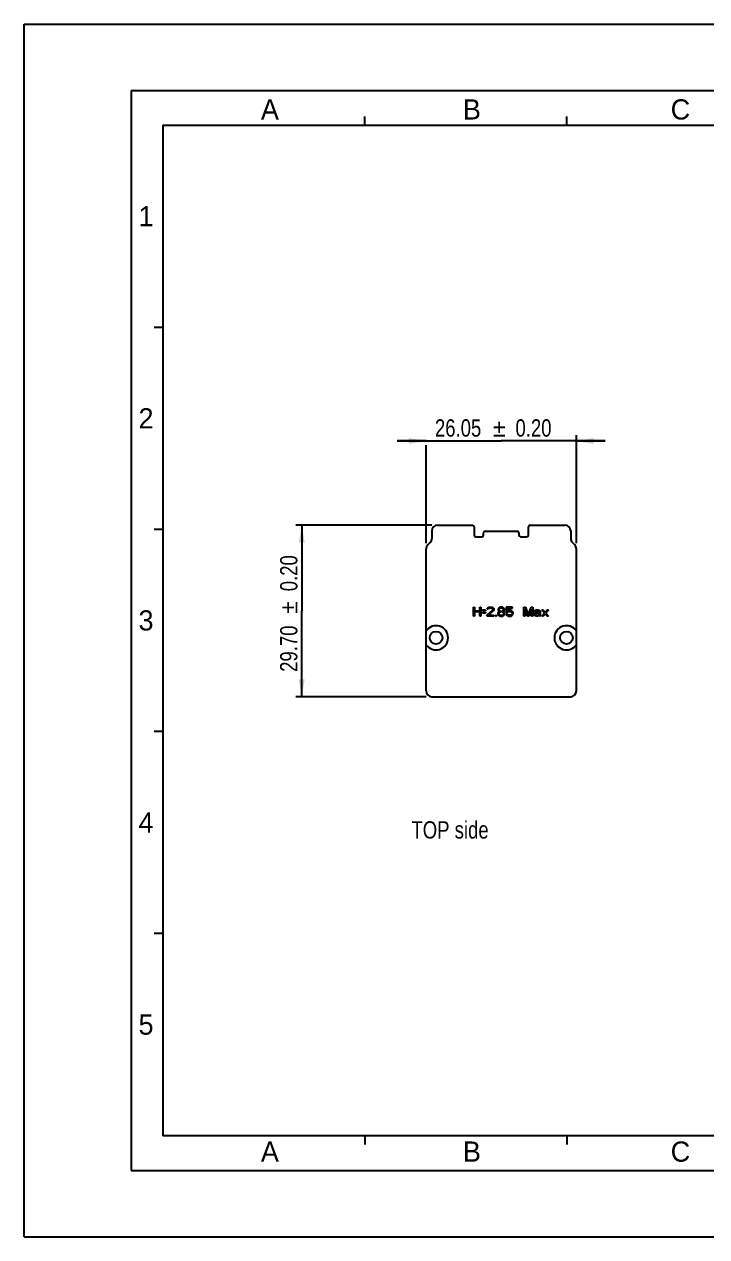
# Model space of a CAD drawing. Header units: millimetres. Extents: x 0 to 297, y 0 to 210.
# Drawn here: x 0 to 118.3, y 0 to 210 of the extents above; entities that cross this region are included whole.
import ezdxf
from ezdxf.enums import TextEntityAlignment as Align

# ---------------------------------------------------------------- set-up
doc = ezdxf.new("R2010")
doc.units = ezdxf.units.MM
doc.header["$LTSCALE"] = 16.335
doc.layers.get('0').update_dxf_attribs({"linetype": 'CONTINUOUS'})
doc.layers.add('5_CURVES', color=7, linetype='CONTINUOUS')
doc.styles.get("Standard").update_dxf_attribs({"font": 'txt', "width": 0.8})
doc.styles.add('TEXTSTYLE_2', font='txt')
doc.styles.add('TEXTSTYLE_3', font='symbol_asme.ttf')
doc.dimstyles.new('DIMSTYLE_1', dxfattribs={"dimtxt": 3, "dimasz": 3, "dimexe": 1, "dimexo": 1, "dimgap": 0.75, "dimtad": 1, "dimzin": 0, "dimdsep": 46, "dimtxsty": 'STANDARD', "dimblk": '_FILLED', "dimblk1": '_FILLED', "dimblk2": '_FILLED', "dimcen": 0.09, "dimazin": 0, "dimtol": 1, "dimtp": 0.2, "dimtm": 0.2, "dimtfac": 1, "dimtofl": 0, "dimtmove": 0, "dimatfit": 3, "dimldrblk": '_FILLED', "dimfxl": 1, "dimtolj": 1, "dimtzin": 0, "dimarcsym": 0})

# ---------------------------------------------------------------- blocks, each defined once
blk = doc.blocks.new('_FILLED')
at = {"color": 0, "linetype": 'BYBLOCK'}
blk.add_solid([(0, 0), (-1, 0.167), (-1, -0.167)], dxfattribs=at)
blk = doc.blocks.new('*D0')
at = {"color": 2, "linetype": 'CONTINUOUS'}
for p, q in [((95.67, 120.12), (95.67, 138.83)), ((69.62, 137.83), (64.62, 137.83)), ((64.62, 137.83), (82.65, 137.83)), ((69.62, 120.12), (69.62, 137.08)), ((100.67, 137.83), (82.65, 137.83)), ((95.67, 137.83), (100.67, 137.83))]:
    blk.add_line(p, q, dxfattribs=at)
at = {"color": 2, "linetype": 'CONTINUOUS', "xscale": 3, "yscale": 3, "zscale": 3}
blk.add_blockref('_FILLED', (69.62, 137.83), dxfattribs=at)
at = {"color": 2, "linetype": 'CONTINUOUS', "xscale": 3, "yscale": 3, "zscale": 3, "rotation": 180}
blk.add_blockref('_FILLED', (95.67, 137.83), dxfattribs=at)
at = {"color": 2, "linetype": 'CONTINUOUS', "width": 0.8}
for s, p in [('26.05', (75.17, 138.58)), ('0.20', (88.23, 138.58))]:
    blk.add_text(s, height=3, dxfattribs=at).set_placement(p, align=Align.CENTER)
at = {"color": 2, "linetype": 'CONTINUOUS', "style": 'TEXTSTYLE_3'}
blk.add_text('±', height=3, dxfattribs=at).set_placement((82.3, 138.58), align=Align.CENTER)
blk = doc.blocks.new('*D1')
at = {"color": 2, "linetype": 'CONTINUOUS'}
for p, q in [((70.62, 123.24), (47.08, 123.24)), ((48.08, 123.24), (48.08, 108.39)), ((48.08, 93.54), (48.08, 108.39)), ((69.62, 93.54), (47.08, 93.54))]:
    blk.add_line(p, q, dxfattribs=at)
at = {"color": 2, "linetype": 'CONTINUOUS', "xscale": 3, "yscale": 3, "zscale": 3}
for p, rotation in [((48.08, 123.24), 90), ((48.08, 93.54), 270)]:
    blk.add_blockref('_FILLED', p, dxfattribs=dict(at, rotation=rotation))
at = {"color": 2, "linetype": 'CONTINUOUS', "width": 0.8}
for s, p in [('0.20', (47.33, 114.92)), ('29.70', (47.33, 101.85))]:
    blk.add_text(s, height=3, rotation=90, dxfattribs=at).set_placement(p, align=Align.CENTER)
at = {"color": 2, "linetype": 'CONTINUOUS', "style": 'TEXTSTYLE_3'}
blk.add_text('±', height=3, rotation=90, dxfattribs=at).set_placement((47.33, 108.98), align=Align.CENTER)

msp = doc.modelspace()

# ---------------------------------------------------------------- linework, layer by layer
at = {"color": 7, "linetype": 'CONTINUOUS'}
for p, q in [((0, 0), (0, 210)), ((0, 210), (297, 210)), ((70.62, 122.236), (70.62, 120.951)), ((71.62, 123.236), (77.646, 123.236)), ((77.946, 122.936), (77.946, 121.536)), ((79.596, 121.536), (79.596, 121.896)), ((79.896, 122.196), (85.396, 122.196)), ((85.696, 121.896), (85.696, 121.536)), ((87.346, 121.536), (87.346, 122.936)), ((87.646, 123.236), (93.672, 123.236)), ((94.672, 122.236), (94.672, 120.951)), ((70.327, 120.244), (69.913, 119.829)), ((78.246, 121.236), (79.296, 121.236)), ((85.996, 121.236), (87.046, 121.236)), ((95.38, 119.829), (94.965, 120.244)), ((69.62, 94.536), (69.62, 119.122)), ((95.672, 94.536), (95.672, 119.122)), ((70.62, 93.536), (94.672, 93.536)), ((0, 0), (297, 0))]:
    msp.add_line(p, q, dxfattribs=at)
at = {"color": 4, "linetype": 'CONTINUOUS'}
for p, q in [((18.5, 198.5), (18.5, 11.5)), ((18.5, 198.5), (278.5, 198.5)), ((59, 192.5), (59, 194)), ((94, 192.5), (94, 194)), ((24, 192.5), (24, 17.5)), ((24, 192.5), (273, 192.5)), ((24, 157.5), (22.5, 157.5)), ((24, 122.5), (22.5, 122.5)), ((24, 87.5), (22.5, 87.5)), ((24, 52.5), (22.5, 52.5)), ((273, 17.5), (24, 17.5)), ((59, 17.5), (59, 16)), ((94, 17.5), (94, 16)), ((18.5, 11.5), (278.5, 11.5))]:
    msp.add_line(p, q, dxfattribs=at)
at = {"color": 7, "linetype": 'CONTINUOUS'}
for centre in [(71.346, 103.736), (93.946, 103.736)]:
    msp.add_circle(centre, 1.1, dxfattribs=at)
for centre, radius, start, end in [((71.62, 122.236), 1, 90, 180), ((77.646, 122.936), 0.3, 0, 90), ((79.896, 121.896), 0.3, 90, 180), ((85.396, 121.896), 0.3, 0, 90), ((87.646, 122.936), 0.3, 90, 180), ((93.672, 122.236), 1, 0, 90), ((70.62, 119.122), 1, 135, 180), ((69.62, 120.951), 1, 315, 360), ((78.246, 121.536), 0.3, 180, 270), ((79.296, 121.536), 0.3, 270, 360), ((85.996, 121.536), 0.3, 180, 270), ((87.046, 121.536), 0.3, 270, 360), ((95.672, 120.951), 1, 180, 225), ((94.672, 119.122), 1, 0, 45), ((71.346, 103.736), 2.1, 214.71531, 145.28469), ((93.946, 103.736), 2.1, 34.71531, 325.28469), ((70.62, 94.536), 1, 180, 270), ((94.672, 94.536), 1, 270, 360)]:
    msp.add_arc(centre, radius, start, end, dxfattribs=at)
at = {"layer": '5_CURVES', "color": 40, "linetype": 'CONTINUOUS'}
for p, q in [((70.62, 122.236), (70.62, 120.951)), ((71.62, 123.236), (77.646, 123.236)), ((77.946, 122.936), (77.946, 121.536)), ((79.596, 121.536), (79.596, 121.896)), ((79.896, 122.196), (85.396, 122.196)), ((85.696, 121.896), (85.696, 121.536)), ((87.346, 121.536), (87.346, 122.936)), ((87.646, 123.236), (93.672, 123.236)), ((94.672, 122.236), (94.672, 120.951)), ((70.327, 120.244), (69.913, 119.829)), ((78.246, 121.236), (79.296, 121.236)), ((85.996, 121.236), (87.046, 121.236)), ((95.38, 119.829), (94.965, 120.244)), ((69.62, 104.932), (69.62, 119.122)), ((95.672, 104.932), (95.672, 119.122)), ((69.62, 94.536), (69.62, 102.541)), ((95.672, 94.536), (95.672, 102.541)), ((70.62, 93.536), (94.672, 93.536))]:
    msp.add_line(p, q, dxfattribs=at)
at = {"layer": '5_CURVES', "color": 4, "linetype": 'CONTINUOUS'}
for p, q in [((77.814, 107.477), (77.814, 109.056)), ((77.814, 109.056), (78.012, 109.056)), ((78.012, 107.477), (77.814, 107.477)), ((78.012, 109.056), (78.012, 108.418)), ((78.012, 108.418), (78.933, 108.418)), ((78.012, 108.216), (78.012, 107.477)), ((78.933, 108.216), (78.012, 108.216)), ((78.933, 108.418), (78.933, 109.056)), ((78.933, 109.056), (79.13, 109.056)), ((78.933, 107.477), (78.933, 108.216)), ((79.13, 107.477), (78.933, 107.477)), ((79.13, 109.056), (79.13, 107.477)), ((79.393, 108.418), (79.393, 108.552)), ((79.393, 108.552), (79.919, 108.552)), ((79.919, 108.418), (79.393, 108.418)), ((79.393, 108.015), (79.393, 108.149)), ((79.393, 108.149), (79.919, 108.149)), ((79.919, 108.015), (79.393, 108.015)), ((79.919, 108.552), (79.919, 108.418)), ((79.919, 108.149), (79.919, 108.015)), ((80.182, 107.645), (81.103, 108.485)), ((80.182, 107.477), (80.182, 107.645)), ((81.366, 107.477), (80.182, 107.477)), ((80.215, 108.687), (80.248, 108.821)), ((80.38, 108.687), (80.215, 108.687)), ((80.248, 108.821), (80.38, 108.955)), ((80.38, 108.955), (80.511, 109.023)), ((80.446, 108.788), (80.38, 108.687)), ((80.544, 108.855), (80.446, 108.788)), ((81.268, 108.384), (80.446, 107.645)), ((80.446, 107.645), (81.366, 107.645)), ((80.511, 109.023), (80.742, 109.056)), ((80.709, 108.888), (80.544, 108.855)), ((80.84, 108.888), (80.709, 108.888)), ((80.742, 109.056), (80.873, 109.056)), ((81.005, 108.855), (80.84, 108.888)), ((80.873, 109.056), (81.07, 109.023)), ((81.103, 108.788), (81.005, 108.855)), ((81.07, 109.023), (81.202, 108.955)), ((81.169, 108.687), (81.103, 108.788)), ((81.103, 108.485), (81.169, 108.62)), ((81.169, 108.62), (81.169, 108.687)), ((81.202, 108.955), (81.334, 108.821)), ((81.334, 108.485), (81.268, 108.384)), ((81.334, 108.821), (81.366, 108.687)), ((81.366, 108.62), (81.334, 108.485)), ((81.366, 108.687), (81.366, 108.62)), ((81.366, 107.645), (81.366, 107.477)), ((81.63, 107.477), (81.63, 107.645)), ((81.63, 107.645), (81.794, 107.645)), ((81.794, 107.477), (81.63, 107.477)), ((81.794, 107.645), (81.794, 107.477)), ((82.123, 108.149), (82.057, 107.981)), ((82.057, 107.981), (82.057, 107.881)), ((82.057, 107.881), (82.123, 107.713)), ((82.156, 108.821), (82.09, 108.653)), ((82.09, 108.653), (82.09, 108.552)), ((82.09, 108.552), (82.156, 108.418)), ((82.255, 108.25), (82.123, 108.149)), ((82.123, 107.713), (82.222, 107.612)), ((82.255, 108.922), (82.156, 108.821)), ((82.156, 108.418), (82.255, 108.317)), ((82.32, 108.116), (82.222, 107.981)), ((82.222, 107.981), (82.222, 107.881)), ((82.222, 107.881), (82.32, 107.746)), ((82.222, 107.612), (82.386, 107.511)), ((82.419, 109.023), (82.255, 108.922)), ((82.32, 108.754), (82.255, 108.653)), ((82.255, 108.653), (82.255, 108.586)), ((82.255, 108.586), (82.32, 108.485)), ((82.255, 108.317), (82.32, 108.284)), ((82.32, 108.284), (82.255, 108.25)), ((82.452, 108.855), (82.32, 108.754)), ((82.32, 108.485), (82.452, 108.384)), ((82.452, 108.183), (82.32, 108.116)), ((82.32, 107.746), (82.452, 107.679)), ((82.386, 107.511), (82.551, 107.477)), ((82.583, 109.056), (82.419, 109.023)), ((82.583, 108.888), (82.452, 108.855)), ((82.452, 108.384), (82.583, 108.351)), ((82.583, 108.216), (82.452, 108.183)), ((82.452, 107.679), (82.583, 107.645)), ((82.551, 107.477), (82.748, 107.477)), ((82.715, 109.056), (82.583, 109.056)), ((82.715, 108.888), (82.583, 108.888)), ((82.583, 108.351), (82.715, 108.351)), ((82.715, 108.216), (82.583, 108.216)), ((82.583, 107.645), (82.715, 107.645)), ((82.879, 109.023), (82.715, 109.056)), ((82.847, 108.855), (82.715, 108.888)), ((82.715, 108.351), (82.847, 108.384)), ((82.847, 108.183), (82.715, 108.216)), ((82.715, 107.645), (82.847, 107.679)), ((82.748, 107.477), (82.912, 107.511)), ((82.978, 108.754), (82.847, 108.855)), ((82.847, 108.384), (82.978, 108.485)), ((82.978, 108.116), (82.847, 108.183)), ((82.847, 107.679), (82.978, 107.746)), ((83.044, 108.922), (82.879, 109.023)), ((82.912, 107.511), (83.077, 107.612)), ((83.044, 108.653), (82.978, 108.754)), ((82.978, 108.485), (83.044, 108.586)), ((82.978, 108.284), (83.044, 108.317)), ((83.044, 108.25), (82.978, 108.284)), ((83.077, 107.981), (82.978, 108.116)), ((82.978, 107.746), (83.077, 107.881)), ((83.143, 108.821), (83.044, 108.922)), ((83.044, 108.586), (83.044, 108.653)), ((83.044, 108.317), (83.143, 108.418)), ((83.175, 108.149), (83.044, 108.25)), ((83.077, 107.881), (83.077, 107.981)), ((83.077, 107.612), (83.175, 107.713)), ((83.208, 108.653), (83.143, 108.821)), ((83.143, 108.418), (83.208, 108.552)), ((83.241, 107.981), (83.175, 108.149)), ((83.175, 107.713), (83.241, 107.881)), ((83.208, 108.552), (83.208, 108.653)), ((83.241, 107.881), (83.241, 107.981)), ((83.504, 109.056), (83.504, 108.183)), ((84.623, 109.056), (83.504, 109.056)), ((83.504, 108.183), (83.735, 108.183)), ((83.702, 107.881), (83.504, 107.881)), ((83.504, 107.881), (83.57, 107.746)), ((83.57, 107.746), (83.669, 107.612)), ((83.669, 108.351), (83.669, 108.888)), ((83.669, 108.888), (84.623, 108.888)), ((83.833, 108.452), (83.669, 108.351)), ((83.669, 107.612), (83.833, 107.511)), ((83.768, 107.746), (83.702, 107.881)), ((83.735, 108.183), (83.866, 108.284)), ((83.866, 107.679), (83.768, 107.746)), ((83.998, 108.485), (83.833, 108.452)), ((83.833, 107.511), (83.998, 107.477)), ((83.866, 108.284), (83.998, 108.317)), ((83.998, 107.645), (83.866, 107.679)), ((84.195, 108.485), (83.998, 108.485)), ((83.998, 108.317), (84.195, 108.317)), ((84.195, 107.645), (83.998, 107.645)), ((83.998, 107.477), (84.195, 107.477)), ((84.36, 108.452), (84.195, 108.485)), ((84.195, 108.317), (84.327, 108.284)), ((84.327, 107.679), (84.195, 107.645)), ((84.195, 107.477), (84.36, 107.511)), ((84.327, 108.284), (84.425, 108.216)), ((84.425, 107.746), (84.327, 107.679)), ((84.524, 108.351), (84.36, 108.452)), ((84.36, 107.511), (84.524, 107.612)), ((84.425, 108.216), (84.491, 108.116)), ((84.491, 107.847), (84.425, 107.746)), ((84.491, 108.116), (84.524, 108.015)), ((84.524, 107.948), (84.491, 107.847)), ((84.623, 108.216), (84.524, 108.351)), ((84.524, 108.015), (84.524, 107.948)), ((84.524, 107.612), (84.623, 107.746)), ((84.623, 108.888), (84.623, 109.056)), ((84.688, 108.049), (84.623, 108.216)), ((84.623, 107.746), (84.688, 107.914)), ((84.688, 107.914), (84.688, 108.049)), ((86.53, 109.056), (86.826, 109.056)), ((86.53, 107.477), (86.53, 109.056)), ((86.728, 107.477), (86.53, 107.477)), ((86.728, 108.72), (86.728, 107.477)), ((87.188, 107.477), (86.728, 108.72)), ((86.826, 109.056), (87.32, 107.645)), ((87.451, 107.477), (87.188, 107.477)), ((87.32, 107.645), (87.813, 109.056)), ((87.912, 108.72), (87.451, 107.477)), ((87.813, 109.056), (88.109, 109.056)), ((87.912, 107.477), (87.912, 108.72)), ((88.109, 107.477), (87.912, 107.477)), ((88.109, 109.056), (88.109, 107.477)), ((88.372, 108.351), (88.405, 108.418)), ((88.372, 108.284), (88.372, 108.351)), ((88.537, 108.284), (88.372, 108.284)), ((88.372, 107.881), (88.438, 108.015)), ((88.372, 107.78), (88.372, 107.881)), ((88.405, 107.645), (88.372, 107.78)), ((88.405, 108.418), (88.471, 108.485)), ((88.504, 107.545), (88.405, 107.645)), ((88.438, 108.015), (88.504, 108.082)), ((88.471, 108.485), (88.537, 108.519)), ((88.504, 108.082), (88.635, 108.149)), ((88.57, 107.511), (88.504, 107.545)), ((88.537, 108.519), (88.767, 108.552)), ((88.57, 108.351), (88.537, 108.284)), ((88.537, 107.813), (88.57, 107.914)), ((88.537, 107.746), (88.537, 107.813)), ((88.57, 107.679), (88.537, 107.746)), ((88.635, 108.384), (88.57, 108.351)), ((88.57, 107.914), (88.635, 107.981)), ((88.701, 107.612), (88.57, 107.679)), ((88.701, 107.477), (88.57, 107.511)), ((88.767, 108.418), (88.635, 108.384)), ((88.635, 108.149), (88.833, 108.183)), ((88.635, 107.981), (88.701, 108.015)), ((88.701, 108.015), (88.833, 108.049)), ((88.899, 107.612), (88.701, 107.612)), ((88.899, 107.477), (88.701, 107.477)), ((88.767, 108.552), (88.964, 108.552)), ((88.964, 108.418), (88.767, 108.418)), ((88.833, 108.183), (89.195, 108.183)), ((88.833, 108.049), (89.195, 108.049)), ((89.063, 107.679), (88.899, 107.612)), ((89.063, 107.511), (88.899, 107.477)), ((88.964, 108.552), (89.162, 108.519)), ((89.096, 108.384), (88.964, 108.418)), ((89.162, 107.78), (89.063, 107.679)), ((89.162, 107.578), (89.063, 107.511)), ((89.162, 108.351), (89.096, 108.384)), ((89.162, 108.519), (89.26, 108.452)), ((89.195, 108.284), (89.162, 108.351)), ((89.195, 107.847), (89.162, 107.78)), ((89.195, 107.645), (89.162, 107.578)), ((89.195, 108.183), (89.195, 108.284)), ((89.195, 108.049), (89.195, 107.847)), ((89.227, 107.545), (89.195, 107.645)), ((89.26, 107.477), (89.227, 107.545)), ((89.26, 108.452), (89.326, 108.384)), ((89.425, 107.477), (89.26, 107.477)), ((89.326, 108.384), (89.359, 108.284)), ((89.359, 108.284), (89.359, 107.746)), ((89.359, 107.746), (89.392, 107.578)), ((89.392, 107.578), (89.425, 107.477)), ((89.688, 108.552), (89.885, 108.552)), ((90.148, 108.015), (89.688, 108.552)), ((89.688, 107.477), (90.148, 108.015)), ((89.885, 107.477), (89.688, 107.477)), ((89.885, 108.552), (90.247, 108.116)), ((90.247, 107.914), (89.885, 107.477)), ((90.247, 108.116), (90.609, 108.552)), ((90.609, 107.477), (90.247, 107.914)), ((90.806, 108.552), (90.346, 108.015)), ((90.346, 108.015), (90.806, 107.477)), ((90.609, 108.552), (90.806, 108.552)), ((90.806, 107.477), (90.609, 107.477))]:
    msp.add_line(p, q, dxfattribs=at)
at = {"layer": '5_CURVES', "color": 40, "linetype": 'CONTINUOUS'}
for centre, radius, start, end in [((71.62, 122.236), 1, 90, 180), ((77.646, 122.936), 0.3, 0, 90), ((79.896, 121.896), 0.3, 90, 180), ((85.396, 121.896), 0.3, 0, 90), ((87.646, 122.936), 0.3, 90, 180), ((93.672, 122.236), 1, 0, 90), ((70.62, 119.122), 1, 135, 180), ((69.62, 120.951), 1, 315, 360), ((78.246, 121.536), 0.3, 180, 270), ((79.296, 121.536), 0.3, 270, 360), ((85.996, 121.536), 0.3, 180, 270), ((87.046, 121.536), 0.3, 270, 360), ((95.672, 120.951), 1, 180, 225), ((94.672, 119.122), 1, 0, 45), ((71.346, 103.736), 2.1, 214.71531, 145.28469), ((93.946, 103.736), 2.1, 34.71531, 325.28469), ((70.62, 94.536), 1, 180, 270), ((94.672, 94.536), 1, 270, 360)]:
    msp.add_arc(centre, radius, start, end, dxfattribs=at)

# ---------------------------------------------------------------- texts
at = {"color": 2, "linetype": 'CONTINUOUS', "char_height": 3.5, "width": 3.5, "attachment_point": 1, "line_spacing_factor": 0.9, "style": 'TEXTSTYLE_2'}
for s, insert in [('A', (41, 197)), ('B', (76, 197)), ('C', (112, 197)), ('1', (19.8, 178.5)), ('2', (19.8, 143.5)), ('3', (19.8, 108.5)), ('4', (19.8, 73.5)), ('5', (19.8, 38.5)), ('A', (41, 16.5)), ('B', (76, 16.5)), ('C', (112, 16.5))]:
    msp.add_mtext(s, dxfattribs=dict(at, insert=insert))
at = {"color": 2, "linetype": 'CONTINUOUS', "insert": (67.086, 71.966), "char_height": 3, "width": 19.2, "attachment_point": 1, "line_spacing_factor": 0.9}
msp.add_mtext('TOP side', dxfattribs=at)

# ---------------------------------------------------------------- dimensions: what is measured, and where the dimension line sits
at = {"color": 2, "linetype": 'CONTINUOUS'}
dim = msp.add_linear_dim(base=(95.672, 137.834), p1=(69.62, 119.122), p2=(95.672, 119.122), dimstyle='DIMSTYLE_1', dxfattribs=at)
dim.commit()
dim.dimension.update_dxf_attribs({"geometry": '*D0', "text_midpoint": (81.097, 137.834), "dimtype": 160})
dim = msp.add_linear_dim(base=(48.083, 93.536), p1=(71.62, 123.236), p2=(70.62, 93.536), angle=270, dimstyle='DIMSTYLE_1', dxfattribs=at)
dim.commit()
dim.dimension.update_dxf_attribs({"geometry": '*D1', "text_midpoint": (48.083, 107.784), "dimtype": 160})

doc.saveas('drawing.dxf')
